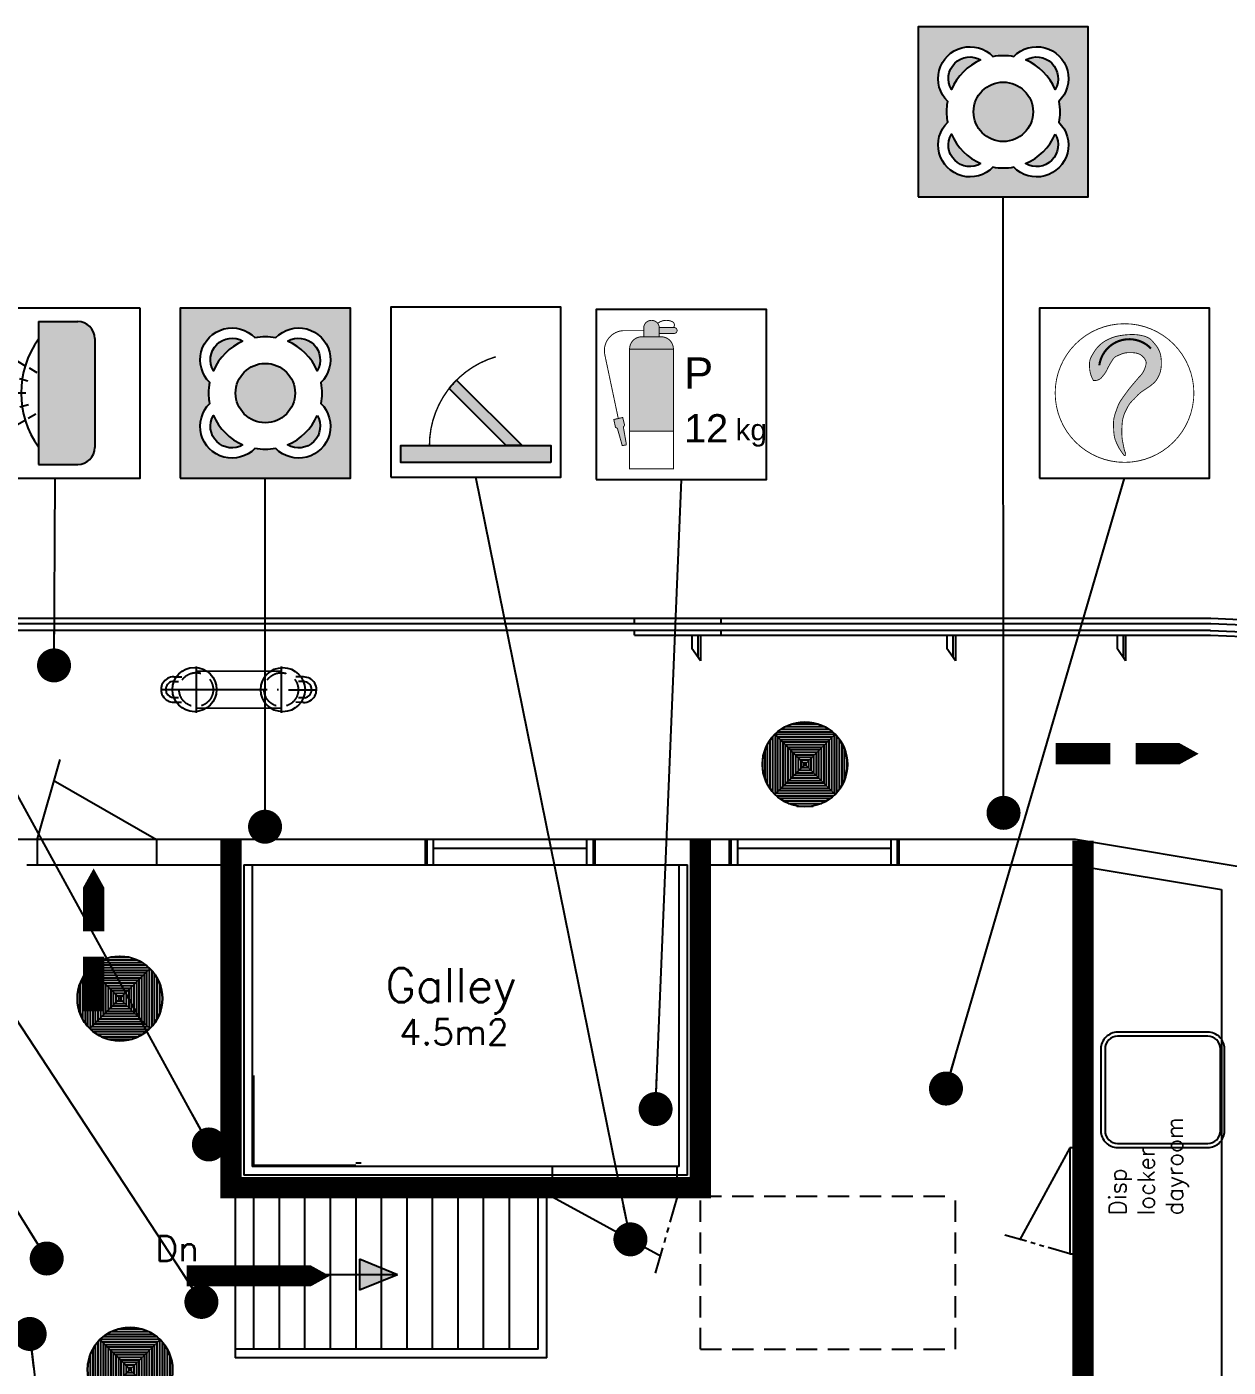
# Model space of a CAD drawing. Header units: millimetres. Extents: x 1084702 to 1166801, y 36632 to 124519.
# Drawn here: x 1111933 to 1118996, y 78951 to 86836 of the extents above; entities that cross this region are included whole.
import ezdxf
from ezdxf.enums import TextEntityAlignment as Align

# ---------------------------------------------------------------- set-up
doc = ezdxf.new("R2010")
doc.units = ezdxf.units.MM
doc.header["$LTSCALE"] = 250
for name, pattern in [('CENTER', [3, 2.5, -0.25, 0, -0.25]), ('DASHED', [0.75, 0.5, -0.25]), ('HIDDEN', [0.375, 0.25, -0.125]), ('PHANTOM2', [1.25, 0.625, -0.125, 0.125, -0.125, 0.125, -0.125])]:
    doc.linetypes.add(name, pattern=pattern)
doc.layers.get('0').update_dxf_attribs({"color": 255})
for name, color, linetype in [('%posline', 240, 'Continuous'), ('%symbol', 1, 'Continuous'), ('SAFECO1', 10, 'Continuous'), ('SAFECO2', 50, 'Continuous'), ('SAFECO3', 80, 'Continuous'), ('SAFECO4', 130, 'Continuous'), ('SAFECO7', 255, 'Continuous'), ('SAFETX1', 1, 'Continuous')]:
    doc.layers.add(name, color=color, linetype=linetype)
doc.styles.add('18', font='romans', dxfattribs={"height": 180})
doc.styles.add('ROMANS', font='ROMANS.shx', dxfattribs={"height": 100})
doc.styles.add('SYMBOL TXT', font='arial.ttf')
doc.dimstyles.new('dott', dxfattribs={"dimscale": 100, "dimtxt": 150, "dimasz": 0.01, "dimexe": 0.5, "dimexo": 1, "dimgap": 1, "dimtad": 1, "dimdsep": 46, "dimtxsty": 'ROMANS', "dimcen": 1.5, "dimclrd": 1, "dimclre": 1, "dimclrt": 2, "dimazin": 2, "dimtfac": 1, "dimtmove": 2, "dimatfit": 3, "dimldrblk": 'DOT', "dimfxl": 1, "dimtvp": 100, "dimtolj": 1, "dimarcsym": 0})
pattern_1 = [(90, (-22923.392, -82019.804), (-18.095804, 1e-15), [])]

# ---------------------------------------------------------------- blocks, each defined once
blk = doc.blocks.new('A.3.2_SYMB')
at = {"layer": 'SAFECO3'}
blk.add_lwpolyline([(0, 0, 0, 360, 0), (-324, 0, 150, 150, 0), (-444, 0, 150, 150, 0)], format="xyseb", dxfattribs=at)
at = {"layer": 'SAFECO3', "const_width": 150}
blk.add_lwpolyline([(-624, 0), (-1008, 0)], dxfattribs=at)
blk = doc.blocks.new('A.2.28P_SYMB')
at = {"layer": 'SAFECO1'}
h = blk.add_hatch(color=256, dxfattribs=at)
h.dxf.hatch_style = 1
h.paths.add_polyline_path([(-137, 1007.8), (-284.2, 1007.8, 0.403094), (-365.1, 920), (-56.1, 920, 0.403094)])
h.paths.add_polyline_path([(-56.1, 920), (-365.1, 920), (-365.1, 341.8), (-56.1, 341.8)])
at = {"layer": 'SAFECO7'}
h = blk.add_hatch(color=256, dxfattribs=at)
h.dxf.hatch_style = 1
h.paths.add_polyline_path([(-50.9, 1073.2), (-155.8, 1073.2, -0.018519), (-155.6, 1069.1), (-155.6, 1031.7), (-50.9, 1031.7, 1)])
h.paths.add_polyline_path([(-155.6, 1069.1, 1), (-265.6, 1069.1), (-265.6, 1007.8), (-155.6, 1007.8)])
h.paths.add_polyline_path([(-400.3, 383.8), (-409.1, 370.7), (-387.2, 245), (-417, 239.8), (-451.2, 361.1), (-464.8, 369.2), (-476.5, 424.2), (-444.9, 430.9), (-413.6, 438.5)])
at = {"layer": 'SAFECO7', "lineweight": -3}
blk.add_lwpolyline([(-600, 0), (600, 0), (600, 1200), (-600, 1200)], close=True, dxfattribs=at)
at = {"layer": 'SAFECO7', "const_width": 6.68}
for points in [[(-444.9, 430.9), (-540, 881.4, -0.452225), (-413.3, 1051.1), (-265.6, 1051.1)], [(-155.6, 1007.8), (-155.6, 1069.1, 1), (-265.6, 1069.1), (-265.6, 1007.8)], [(-167.3, 1103.1), (-157.9, 1109, -0.258087), (-63.6, 1114.4, -0.513256), (-56.3, 1073.2)], [(-155.8, 1073.2), (-50.9, 1073.2, -1), (-50.9, 1031.7), (-155.6, 1031.7)]]:
    blk.add_lwpolyline(points, format="xyb", dxfattribs=at)
blk.add_lwpolyline([(-137, 1007.8), (-284.2, 1007.8, 0.403094), (-365.1, 920), (-56.1, 920, 0.403094)], format="xyb", close=True, dxfattribs=at)
blk.add_lwpolyline([(-56.1, 75.9), (-365.1, 75.9), (-365.1, 920), (-56.1, 920)], close=True, dxfattribs=at)
for points in [[(-387.5, 246.5), (-409.1, 370.7), (-400.3, 383.8), (-413.6, 438.5), (-444.9, 430.9), (-476.5, 424.2), (-464.8, 369.2), (-451.2, 361.1), (-417, 239.8), (-387.2, 245)], [(-56.1, 341.8), (-365.1, 341.8)]]:
    blk.add_lwpolyline(points, dxfattribs=at)
at = {"layer": 'SAFECO7', "style": 'SYMBOL TXT'}
for s, height, p in [('P', 220, (19.6, 576.3)), ('kg', 150, (382.3, 231.8))]:
    blk.add_text(s, height=height, dxfattribs=at).set_placement(p, align=Align.BOTTOM_LEFT)
blk.add_attdef('CAP.', text='', height=200, dxfattribs=at).set_placement((19.6, 201.8), align=Align.BOTTOM_LEFT)
blk = doc.blocks.new('A.4.6_SYMB')
at = {"layer": 'SAFECO3'}
h = blk.add_hatch(color=256, dxfattribs=at)
h.dxf.hatch_style = 1
h.paths.add_polyline_path([(600, 1200), (-600, 1200), (-600, 0), (600, 0)])
h.paths.add_polyline_path([(-73.6, 991.6, -0.093105), (73.6, 991.6, -1.013303), (391.6, 673.6, -0.049429), (398.4, 595.3, -0.043476), (391.6, 526.4, -1.013303), (73.6, 208.4, -0.093105), (-73.6, 208.4, -1.013303), (-391.6, 526.4, -0.067888), (-397, 634, -0.025058), (-391.6, 673.6, -1.013303)], flags=16)
h.paths.add_polyline_path([(-157.5, 966, 0.191799), (-366, 757.5, -0.77347)], flags=0)
h.paths.add_polyline_path([(209.7, 600, -1), (-209.7, 600, -1)], flags=0)
h.paths.add_polyline_path([(157.5, 966, -0.77347), (366, 757.5, 0.191799)], flags=0)
h.paths.add_polyline_path([(-366, 442.5, 0.191799), (-157.5, 234, -0.77347)], flags=0)
h.paths.add_polyline_path([(366, 442.5, -0.77347), (157.5, 234, 0.191799)], flags=0)
h.paths.add_polyline_path([(-157.5, 966, 0.77347), (-366, 757.5, -0.191799)], flags=0)
h.paths.add_polyline_path([(-209.7, 600, 1), (209.7, 600, 1)], flags=0)
h.paths.add_polyline_path([(157.5, 966, -0.191799), (366, 757.5, 0.77347)], flags=0)
h = blk.add_hatch(color=256, dxfattribs=at)
h.dxf.hatch_style = 1
h.paths.add_polyline_path([(-366, 757.5, -0.191799), (-157.5, 966, 0.77347)])
h.paths.add_polyline_path([(157.5, 966, -0.191799), (366, 757.5, 0.77347)])
h.paths.add_polyline_path([(366, 442.5, -0.191799), (157.5, 234, 0.77347)])
h.paths.add_polyline_path([(-157.5, 234, -0.191799), (-366, 442.5, 0.77347)])
h.paths.add_polyline_path([(-209.7, 600, 1), (209.7, 600, 1)])
for points in [[(-157.5, 966, 0.191799), (-366, 757.5, -0.77347)], [(157.5, 966, -0.77347), (366, 757.5, 0.191799)], [(-157.5, 234, -0.77347), (-366, 442.5, 0.191799)], [(366, 442.5, -0.77347), (157.5, 234, 0.191799)]]:
    blk.add_lwpolyline(points, format="xyb", close=True, dxfattribs=at)
blk.add_circle((0, 600), 209.7, dxfattribs=at)
at = {"layer": 'SAFECO7', "lineweight": -3}
blk.add_lwpolyline([(-600, 0), (600, 0), (600, 1200), (-600, 1200)], close=True, dxfattribs=at)
at = {"layer": 'SAFECO7'}
blk.add_lwpolyline([(-397, 634, -0.025058), (-391.6, 673.6, -1.013303), (-73.6, 991.6, -0.093105), (73.6, 991.6, -1.013303), (391.6, 673.6, -0.049429), (398.4, 595.3, -0.043476), (391.6, 526.4, -1.013303), (73.6, 208.4, -0.093105), (-73.6, 208.4, -1.013303), (-391.6, 526.4, -0.067888)], format="xyb", close=True, dxfattribs=at)
blk = doc.blocks.new('S.4.21_SYMB')
at = {"layer": 'SAFECO4'}
h = blk.add_hatch(color=256, dxfattribs=at)
edge = h.paths.add_edge_path()
edge.add_arc((-45402.8, -68811.4), 120, 0, 90)
edge.add_line((-45402.8, -68691.4), (-45679.3, -68691.4))
edge.add_line((-45679.3, -68691.4), (-45679.3, -69699.4))
edge.add_line((-45679.3, -69699.4), (-45402.8, -69699.4))
edge.add_arc((-45402.8, -69579.4), 120, 270, 360)
edge.add_line((-45282.8, -69579.4), (-45282.8, -68811.4))
for p, q in [((-45679.3, -68691.4), (-45679.3, -69699.4)), ((-45679.3, -68691.4), (-45402.8, -68691.4)), ((-45282.8, -68811.4), (-45282.8, -69579.4)), ((-45679.3, -69699.4), (-45402.8, -69699.4))]:
    blk.add_line(p, q, dxfattribs=at)
for centre, start, end in [((-45402.8, -68811.4), 0, 90), ((-45402.8, -69579.4), 270, 0)]:
    blk.add_arc(centre, 120, start, end, dxfattribs=at)
at = {"layer": 'SAFECO7', "linetype": 'HIDDEN'}
for p, q in [((-45688.8, -69051.8), (-45946.4, -68903.1)), ((-45753.7, -69111.2), (-46021.1, -69039.5)), ((-45769, -69195.4), (-46055.5, -69195.4)), ((-45750, -69278.4), (-46011.5, -69348.5)), ((-45698, -69344.3), (-45922.7, -69474))]:
    blk.add_line(p, q, dxfattribs=at)
at = {"layer": 'SAFECO7'}
blk.add_lwpolyline([(-44962.2, -68595.4), (-46162.2, -68595.4), (-46162.2, -69795.4), (-44962.2, -69795.4)], close=True, dxfattribs=at)
blk.add_arc((-45153.2, -69195.2), 649.2, 144.12509, 215.87491, dxfattribs=at)
blk = doc.blocks.new('A.2.41_SYMB')
at = {"layer": 'SAFECO1'}
h = blk.add_hatch(color=256, dxfattribs=at)
h.dxf.hatch_style = 1
h.paths.add_polyline_path([(-219.6, 688.8), (-226.5, 701.1), (-232, 712.9), (-236.4, 724.4), (-239.8, 735.5), (-242.4, 746.1), (-244.2, 756.3), (-245.5, 766), (-246.4, 775.2), (-247, 783.9), (-247.4, 792.1), (-247.5, 799.9), (-247.3, 807.2), (-246.9, 814.1), (-246.2, 820.7), (-245.1, 826.9), (-243.8, 832.8), (-242.1, 838.4), (-240.2, 843.8), (-238, 848.9), (-235.7, 853.9), (-233.1, 858.8), (-230.4, 863.6), (-227.6, 868.4), (-224.8, 873.2), (-221.9, 878.1), (-219, 883), (-216, 887.9), (-212.9, 892.8), (-209.7, 897.7), (-206.4, 902.6), (-202.9, 907.4), (-199.3, 912.1), (-195.6, 916.8), (-191.7, 921.4), (-187.7, 925.8), (-183.6, 930.1), (-179.4, 934.3), (-175.2, 938.3), (-171, 942.2), (-166.9, 945.8), (-162.7, 949.3), (-158.7, 952.6), (-154.6, 955.7), (-150.4, 958.7), (-146.2, 961.6), (-141.9, 964.4), (-137.5, 967.1), (-132.8, 969.7), (-128, 972.4), (-123.1, 974.9), (-118, 977.5), (-112.8, 980), (-107.5, 982.4), (-102.2, 984.7), (-97, 986.9), (-91.8, 989), (-86.6, 991), (-81.5, 992.9), (-76.3, 994.8), (-71.1, 996.5), (-65.6, 998.1), (-60, 999.6), (-54, 1001.1), (-47.6, 1002.5), (-40.9, 1003.9), (-33.8, 1005.1), (-26.3, 1006.4), (-18.7, 1007.5), (-10.9, 1008.5), (-3, 1009.5), (4.9, 1010.3), (12.8, 1011.1), (20.5, 1011.7), (28.2, 1012.2), (35.7, 1012.6), (43.1, 1012.9), (50.5, 1013), (57.7, 1013), (64.9, 1012.9), (71.9, 1012.6), (78.9, 1012.2), (85.8, 1011.6), (92.6, 1010.9), (99.4, 1010.1), (106.1, 1009), (112.8, 1007.8), (119.5, 1006.5), (126.2, 1005), (132.8, 1003.3), (139.4, 1001.4), (146, 999.3), (152.3, 997), (158.5, 994.5), (164.5, 991.7), (170.2, 988.7), (175.5, 985.4), (180.5, 981.8), (185.1, 978), (189.4, 974), (193.4, 970), (197.2, 966), (200.6, 962.1), (203.8, 958.3), (206.8, 954.7), (209.6, 951.4), (212.2, 948.3), (214.7, 945.3), (217.1, 942.4), (219.5, 939.5), (221.8, 936.5), (224.2, 933.3), (226.7, 929.9), (229.3, 926.2), (231.9, 922.2), (234.6, 917.9), (237.3, 913.3), (240, 908.5), (242.5, 903.4), (245, 898.1), (247.2, 892.5), (249.3, 886.8), (251.2, 880.9), (252.9, 874.7), (254.4, 868.4), (255.7, 861.9), (256.8, 855.1), (257.8, 848.2), (258.6, 841.1), (259.2, 833.7), (259.6, 826.3), (259.9, 818.7), (260, 811.2), (259.9, 803.7), (259.6, 796.4), (259.2, 789.2), (258.6, 782.3), (257.8, 775.6), (256.8, 769.3), (255.7, 763.2), (254.4, 757.2), (252.9, 751.4), (251.2, 745.7), (249.3, 740.1), (247.2, 734.5), (245, 728.8), (242.5, 723.2), (239.9, 717.6), (237.1, 712.2), (234.2, 706.9), (231.3, 701.7), (228.3, 696.8), (225.2, 692.2), (222, 687.9), (218.9, 683.8), (215.6, 679.9), (212.1, 676.2), (208.5, 672.6), (204.7, 669.1), (200.7, 665.5), (196.4, 661.9), (191.7, 658.1), (186.8, 654.3), (181.7, 650.4), (176.3, 646.5), (170.8, 642.6), (165.2, 638.6), (159.5, 634.8), (153.7, 630.9), (148, 627.2), (142.3, 623.5), (136.6, 619.8), (131, 616), (125.4, 612.2), (119.9, 608.3), (114.5, 604.2), (109.3, 600), (104.2, 595.5), (99.2, 590.9), (94.4, 586.1), (89.7, 581.3), (85, 576.4), (80.5, 571.6), (76, 566.9), (71.6, 562.3), (67.3, 557.9), (63, 553.7), (58.8, 549.6), (54.7, 545.5), (50.8, 541.4), (47, 537.4), (43.3, 533.2), (39.7, 528.9), (36.4, 524.5), (33.2, 519.9), (30.1, 515.2), (27.2, 510.3), (24.3, 505.5), (21.6, 500.5), (19, 495.6), (16.4, 490.6), (13.9, 485.7), (11.5, 480.8), (9.1, 475.9), (6.8, 471), (4.6, 466.1), (2.4, 461.1), (0.3, 456.1), (-1.6, 451.1), (-3.6, 446), (-5.4, 440.9), (-7.1, 435.6), (-8.7, 430.2), (-10.2, 424.6), (-11.6, 418.8), (-12.8, 412.9), (-13.9, 406.7), (-14.9, 400.2), (-15.7, 393.6), (-16.4, 386.6), (-17, 379.5), (-17.5, 372.1), (-17.9, 364.5), (-18.2, 356.7), (-18.5, 348.8), (-18.7, 340.7), (-18.8, 332.5), (-18.9, 324.2), (-18.8, 316), (-18.6, 307.9), (-18.3, 299.9), (-17.9, 292.2), (-17.3, 284.8), (-16.5, 277.7), (-15.6, 271), (-14.6, 264.5), (-13.5, 258.3), (-12.3, 252.3), (-11.1, 246.4), (-9.9, 240.6), (-8.7, 234.8), (-7.6, 229.1), (-6.5, 223.4), (-5.4, 217.8), (-4.4, 212.4), (-3.3, 207.2), (-2.2, 202.2), (-1, 197.5), (0.2, 193.2), (1.5, 189.2), (2.8, 185.7), (4.1, 182.4), (5.4, 179.4), (6.5, 176.7), (7.4, 174.2), (8.1, 171.8), (8.5, 169.6), (8.5, 167.5), (8.3, 165.4), (7.8, 163.6), (7, 162), (6.1, 160.6), (5.1, 159.5), (3.9, 158.7), (2.6, 158.3), (1.4, 158.2), (0.1, 158.6), (-1.3, 159.2), (-2.6, 160.2), (-4, 161.5), (-5.5, 162.9), (-6.9, 164.6), (-8.4, 166.5), (-9.9, 168.5), (-11.4, 170.7), (-13, 173), (-14.7, 175.4), (-16.4, 177.9), (-18.1, 180.6), (-20, 183.3), (-21.9, 186.1), (-23.9, 189), (-25.9, 192), (-28, 195.1), (-30.2, 198.3), (-32.4, 201.6), (-34.5, 204.9), (-36.6, 208.3), (-38.7, 211.9), (-40.8, 215.5), (-42.8, 219.1), (-44.7, 222.9), (-46.6, 226.7), (-48.5, 230.6), (-50.4, 234.5), (-52.2, 238.5), (-54.1, 242.5), (-55.9, 246.5), (-57.7, 250.6), (-59.5, 254.7), (-61.3, 258.9), (-63, 263.2), (-64.6, 267.5), (-66.1, 272), (-67.5, 276.5), (-68.9, 281.2), (-70.1, 285.9), (-71.2, 290.9), (-72.2, 296), (-73.1, 301.4), (-73.9, 306.9), (-74.6, 312.7), (-75.2, 318.8), (-75.7, 325.1), (-76.2, 331.6), (-76.6, 338.3), (-76.9, 345), (-77.2, 351.7), (-77.4, 358.2), (-77.5, 364.5), (-77.7, 370.5), (-77.8, 376.2), (-77.8, 381.6), (-77.8, 386.7), (-77.7, 391.6), (-77.6, 396.3), (-77.3, 400.9), (-76.9, 405.5), (-76.4, 410.1), (-75.8, 414.7), (-75, 419.4), (-74.1, 424.1), (-73.1, 428.8), (-71.9, 433.6), (-70.7, 438.4), (-69.3, 443.2), (-67.9, 448), (-66.3, 452.9), (-64.7, 457.7), (-63, 462.6), (-61.3, 467.5), (-59.5, 472.4), (-57.7, 477.4), (-55.9, 482.4), (-54.1, 487.6), (-52.2, 492.8), (-50.3, 498.1), (-48.4, 503.4), (-46.3, 508.9), (-44, 514.4), (-41.6, 520), (-38.9, 525.7), (-36, 531.4), (-32.7, 537.1), (-29.2, 542.9), (-25.5, 548.7), (-21.7, 554.4), (-17.9, 560), (-14, 565.4), (-10.2, 570.7), (-6.6, 575.8), (-3.1, 580.6), (0.2, 585.2), (3.4, 589.7), (6.5, 594), (9.6, 598.2), (12.6, 602.5), (15.7, 606.7), (18.9, 611), (22.2, 615.4), (25.5, 619.9), (29, 624.5), (32.6, 629.2), (36.2, 633.8), (39.9, 638.5), (43.6, 643.2), (47.4, 647.8), (51.2, 652.3), (55, 656.8), (58.8, 661.3), (62.5, 665.6), (66.2, 669.8), (69.8, 673.9), (73.2, 677.9), (76.5, 681.8), (79.6, 685.5), (82.7, 689.1), (85.6, 692.6), (88.4, 696.1), (91.3, 699.5), (94.1, 702.8), (97.1, 706.2), (100.1, 709.7), (103.3, 713.1), (106.5, 716.7), (109.9, 720.3), (113.2, 723.9), (116.5, 727.6), (119.6, 731.4), (122.7, 735.2), (125.6, 739.1), (128.2, 743), (130.6, 747), (132.9, 751), (134.9, 755), (136.8, 759), (138.6, 763), (140.3, 767), (141.8, 770.9), (143.2, 774.8), (144.6, 778.6), (145.9, 782.3), (147, 786), (148.1, 789.5), (149.1, 792.9), (149.9, 796.2), (150.7, 799.4), (151.3, 802.4), (151.8, 805.4), (152.2, 808.2), (152.4, 810.9), (152.5, 813.6), (152.4, 816.2), (152.1, 818.8), (151.6, 821.5), (150.9, 824.1), (150.1, 826.8), (149, 829.5), (147.8, 832.2), (146.4, 834.9), (144.9, 837.6), (143.3, 840.3), (141.5, 842.9), (139.6, 845.5), (137.6, 848.1), (135.5, 850.7), (133.2, 853.2), (130.9, 855.7), (128.4, 858.1), (125.8, 860.5), (123.1, 862.8), (120.3, 865.1), (117.3, 867.3), (114.3, 869.4), (111.1, 871.4), (107.7, 873.3), (104.2, 875.1), (100.6, 876.7), (96.7, 878.1), (92.7, 879.4), (88.6, 880.6), (84.2, 881.5), (79.7, 882.4), (75, 883.1), (70.2, 883.7), (65.2, 884.2), (60, 884.6), (54.6, 884.9), (49.1, 885.1), (43.6, 885.2), (38.1, 885.3), (32.7, 885.2), (27.5, 885.1), (22.4, 884.9), (17.7, 884.6), (13.2, 884.2), (9.1, 883.7), (5.2, 883.1), (1.4, 882.4), (-2.2, 881.6), (-5.8, 880.7), (-9.4, 879.6), (-13, 878.4), (-16.7, 877.1), (-20.5, 875.7), (-24.4, 874.1), (-28.4, 872.5), (-32.3, 870.9), (-36.2, 869.2), (-40.1, 867.5), (-43.9, 865.9), (-47.7, 864.3), (-51.4, 862.7), (-54.9, 861.1), (-58.4, 859.4), (-61.8, 857.5), (-65, 855.5), (-68.2, 853.2), (-71.2, 850.6), (-74.2, 847.6), (-77, 844.4), (-79.8, 840.9), (-82.5, 837.2), (-85.1, 833.2), (-87.7, 829.1), (-90.4, 824.9), (-93, 820.5), (-95.6, 816.2), (-98.3, 811.7), (-101, 807.2), (-103.6, 802.7), (-106.3, 798.1), (-108.9, 793.5), (-111.4, 788.8), (-113.8, 784.1), (-116.2, 779.4), (-118.5, 774.7), (-120.8, 770), (-123, 765.3), (-125.3, 760.8), (-127.5, 756.4), (-129.8, 752.1), (-132.2, 747.9), (-134.7, 744), (-137.2, 740.3), (-139.8, 736.7), (-142.5, 733.2), (-145.1, 729.8), (-147.9, 726.4), (-150.6, 723.1), (-153.4, 719.8), (-156.1, 716.4), (-159, 713.1), (-161.9, 709.8), (-164.9, 706.6), (-168.2, 703.6), (-171.7, 700.7), (-175.5, 698.1), (-179.6, 695.7), (-184.1, 693.6), (-188.9, 691.9), (-193.9, 690.4), (-199.1, 689.3), (-204.3, 688.6), (-209.5, 688.3), (-214.6, 688.3)])
at = {"layer": 'SAFECO7', "lineweight": -3}
blk.add_lwpolyline([(-600, 0), (600, 0), (600, 1200), (-600, 1200)], close=True, dxfattribs=at)
at = {"layer": 'SAFECO7'}
for points, const_width in [([(0, 1089.3, 1), (0, 110.7, 1), (0, 1089.3, 1)], 6), ([(-177.8, 795.9, -0.606738), (-177.8, 795.9, -0.629433), (187.2, 913.9, -0.299862)], 15)]:
    blk.add_lwpolyline(points, format="xyb", dxfattribs=dict(at, const_width=const_width))
at = {"layer": 'SAFECO7', "const_width": 6}
blk.add_lwpolyline([(-219.6, 688.8), (-226.5, 701.1), (-232, 712.9), (-236.4, 724.4), (-239.8, 735.5), (-242.4, 746.1), (-244.2, 756.3), (-245.5, 766), (-246.4, 775.2), (-247, 783.9), (-247.4, 792.1), (-247.5, 799.9), (-247.3, 807.2), (-246.9, 814.1), (-246.2, 820.7), (-245.1, 826.9), (-243.8, 832.8), (-242.1, 838.4), (-240.2, 843.8), (-238, 848.9), (-235.7, 853.9), (-233.1, 858.8), (-230.4, 863.6), (-227.6, 868.4), (-224.8, 873.2), (-221.9, 878.1), (-219, 883), (-216, 887.9), (-212.9, 892.8), (-209.7, 897.7), (-206.4, 902.6), (-202.9, 907.4), (-199.3, 912.1), (-195.6, 916.8), (-191.7, 921.4), (-187.7, 925.8), (-183.6, 930.1), (-179.4, 934.3), (-175.2, 938.3), (-171, 942.2), (-166.9, 945.8), (-162.7, 949.3), (-158.7, 952.6), (-154.6, 955.7), (-150.4, 958.7), (-146.2, 961.6), (-141.9, 964.4), (-137.5, 967.1), (-132.8, 969.7), (-128, 972.4), (-123.1, 974.9), (-118, 977.5), (-112.8, 980), (-107.5, 982.4), (-102.2, 984.7), (-97, 986.9), (-91.8, 989), (-86.6, 991), (-81.5, 992.9), (-76.3, 994.8), (-71.1, 996.5), (-65.6, 998.1), (-60, 999.6), (-54, 1001.1), (-47.6, 1002.5), (-40.9, 1003.9), (-33.8, 1005.1), (-26.3, 1006.4), (-18.7, 1007.5), (-10.9, 1008.5), (-3, 1009.5), (4.9, 1010.3), (12.8, 1011.1), (20.5, 1011.7), (28.2, 1012.2), (35.7, 1012.6), (43.1, 1012.9), (50.5, 1013), (57.7, 1013), (64.9, 1012.9), (71.9, 1012.6), (78.9, 1012.2), (85.8, 1011.6), (92.6, 1010.9), (99.4, 1010.1), (106.1, 1009), (112.8, 1007.8), (119.5, 1006.5), (126.2, 1005), (132.8, 1003.3), (139.4, 1001.4), (146, 999.3), (152.3, 997), (158.5, 994.5), (164.5, 991.7), (170.2, 988.7), (175.5, 985.4), (180.5, 981.8), (185.1, 978), (189.4, 974), (193.4, 970), (197.2, 966), (200.6, 962.1), (203.8, 958.3), (206.8, 954.7), (209.6, 951.4), (212.2, 948.3), (214.7, 945.3), (217.1, 942.4), (219.5, 939.5), (221.8, 936.5), (224.2, 933.3), (226.7, 929.9), (229.3, 926.2), (231.9, 922.2), (234.6, 917.9), (237.3, 913.3), (240, 908.5), (242.5, 903.4), (245, 898.1), (247.2, 892.5), (249.3, 886.8), (251.2, 880.9), (252.9, 874.7), (254.4, 868.4), (255.7, 861.9), (256.8, 855.1), (257.8, 848.2), (258.6, 841.1), (259.2, 833.7), (259.6, 826.3), (259.9, 818.7), (260, 811.2), (259.9, 803.7), (259.6, 796.4), (259.2, 789.2), (258.6, 782.3), (257.8, 775.6), (256.8, 769.3), (255.7, 763.2), (254.4, 757.2), (252.9, 751.4), (251.2, 745.7), (249.3, 740.1), (247.2, 734.5), (245, 728.8), (242.5, 723.2), (239.9, 717.6), (237.1, 712.2), (234.2, 706.9), (231.3, 701.7), (228.3, 696.8), (225.2, 692.2), (222, 687.9), (218.9, 683.8), (215.6, 679.9), (212.1, 676.2), (208.5, 672.6), (204.7, 669.1), (200.7, 665.5), (196.4, 661.9), (191.7, 658.1), (186.8, 654.3), (181.7, 650.4), (176.3, 646.5), (170.8, 642.6), (165.2, 638.6), (159.5, 634.8), (153.7, 630.9), (148, 627.2), (142.3, 623.5), (136.6, 619.8), (131, 616), (125.4, 612.2), (119.9, 608.3), (114.5, 604.2), (109.3, 600), (104.2, 595.5), (99.2, 590.9), (94.4, 586.1), (89.7, 581.3), (85, 576.4), (80.5, 571.6), (76, 566.9), (71.6, 562.3), (67.3, 557.9), (63, 553.7), (58.8, 549.6), (54.7, 545.5), (50.8, 541.4), (47, 537.4), (43.3, 533.2), (39.7, 528.9), (36.4, 524.5), (33.2, 519.9), (30.1, 515.2), (27.2, 510.3), (24.3, 505.5), (21.6, 500.5), (19, 495.6), (16.4, 490.6), (13.9, 485.7), (11.5, 480.8), (9.1, 475.9), (6.8, 471), (4.6, 466.1), (2.4, 461.1), (0.3, 456.1), (-1.6, 451.1), (-3.6, 446), (-5.4, 440.9), (-7.1, 435.6), (-8.7, 430.2), (-10.2, 424.6), (-11.6, 418.8), (-12.8, 412.9), (-13.9, 406.7), (-14.9, 400.2), (-15.7, 393.6), (-16.4, 386.6), (-17, 379.5), (-17.5, 372.1), (-17.9, 364.5), (-18.2, 356.7), (-18.5, 348.8), (-18.7, 340.7), (-18.8, 332.5), (-18.9, 324.2), (-18.8, 316), (-18.6, 307.9), (-18.3, 299.9), (-17.9, 292.2), (-17.3, 284.8), (-16.5, 277.7), (-15.6, 271), (-14.6, 264.5), (-13.5, 258.3), (-12.3, 252.3), (-11.1, 246.4), (-9.9, 240.6), (-8.7, 234.8), (-7.6, 229.1), (-6.5, 223.4), (-5.4, 217.8), (-4.4, 212.4), (-3.3, 207.2), (-2.2, 202.2), (-1, 197.5), (0.2, 193.2), (1.5, 189.2), (2.8, 185.7), (4.1, 182.4), (5.4, 179.4), (6.5, 176.7), (7.4, 174.2), (8.1, 171.8), (8.5, 169.6), (8.5, 167.5), (8.3, 165.4), (7.8, 163.6), (7, 162), (6.1, 160.6), (5.1, 159.5), (3.9, 158.7), (2.6, 158.3), (1.4, 158.2), (0.1, 158.6), (-1.3, 159.2), (-2.6, 160.2), (-4, 161.5), (-5.5, 162.9), (-6.9, 164.6), (-8.4, 166.5), (-9.9, 168.5), (-11.4, 170.7), (-13, 173), (-14.7, 175.4), (-16.4, 177.9), (-18.1, 180.6), (-20, 183.3), (-21.9, 186.1), (-23.9, 189), (-25.9, 192), (-28, 195.1), (-30.2, 198.3), (-32.4, 201.6), (-34.5, 204.9), (-36.6, 208.3), (-38.7, 211.9), (-40.8, 215.5), (-42.8, 219.1), (-44.7, 222.9), (-46.6, 226.7), (-48.5, 230.6), (-50.4, 234.5), (-52.2, 238.5), (-54.1, 242.5), (-55.9, 246.5), (-57.7, 250.6), (-59.5, 254.7), (-61.3, 258.9), (-63, 263.2), (-64.6, 267.5), (-66.1, 272), (-67.5, 276.5), (-68.9, 281.2), (-70.1, 285.9), (-71.2, 290.9), (-72.2, 296), (-73.1, 301.4), (-73.9, 306.9), (-74.6, 312.7), (-75.2, 318.8), (-75.7, 325.1), (-76.2, 331.6), (-76.6, 338.3), (-76.9, 345), (-77.2, 351.7), (-77.4, 358.2), (-77.5, 364.5), (-77.7, 370.5), (-77.8, 376.2), (-77.8, 381.6), (-77.8, 386.7), (-77.7, 391.6), (-77.6, 396.3), (-77.3, 400.9), (-76.9, 405.5), (-76.4, 410.1), (-75.8, 414.7), (-75, 419.4), (-74.1, 424.1), (-73.1, 428.8), (-71.9, 433.6), (-70.7, 438.4), (-69.3, 443.2), (-67.9, 448), (-66.3, 452.9), (-64.7, 457.7), (-63, 462.6), (-61.3, 467.5), (-59.5, 472.4), (-57.7, 477.4), (-55.9, 482.4), (-54.1, 487.6), (-52.2, 492.8), (-50.3, 498.1), (-48.4, 503.4), (-46.3, 508.9), (-44, 514.4), (-41.6, 520), (-38.9, 525.7), (-36, 531.4), (-32.7, 537.1), (-29.2, 542.9), (-25.5, 548.7), (-21.7, 554.4), (-17.9, 560), (-14, 565.4), (-10.2, 570.7), (-6.6, 575.8), (-3.1, 580.6), (0.2, 585.2), (3.4, 589.7), (6.5, 594), (9.6, 598.2), (12.6, 602.5), (15.7, 606.7), (18.9, 611), (22.2, 615.4), (25.5, 619.9), (29, 624.5), (32.6, 629.2), (36.2, 633.8), (39.9, 638.5), (43.6, 643.2), (47.4, 647.8), (51.2, 652.3), (55, 656.8), (58.8, 661.3), (62.5, 665.6), (66.2, 669.8), (69.8, 673.9), (73.2, 677.9), (76.5, 681.8), (79.6, 685.5), (82.7, 689.1), (85.6, 692.6), (88.4, 696.1), (91.3, 699.5), (94.1, 702.8), (97.1, 706.2), (100.1, 709.7), (103.3, 713.1), (106.5, 716.7), (109.9, 720.3), (113.2, 723.9), (116.5, 727.6), (119.6, 731.4), (122.7, 735.2), (125.6, 739.1), (128.2, 743), (130.6, 747), (132.9, 751), (134.9, 755), (136.8, 759), (138.6, 763), (140.3, 767), (141.8, 770.9), (143.2, 774.8), (144.6, 778.6), (145.9, 782.3), (147, 786), (148.1, 789.5), (149.1, 792.9), (149.9, 796.2), (150.7, 799.4), (151.3, 802.4), (151.8, 805.4), (152.2, 808.2), (152.4, 810.9), (152.5, 813.6), (152.4, 816.2), (152.1, 818.8), (151.6, 821.5), (150.9, 824.1), (150.1, 826.8), (149, 829.5), (147.8, 832.2), (146.4, 834.9), (144.9, 837.6), (143.3, 840.3), (141.5, 842.9), (139.6, 845.5), (137.6, 848.1), (135.5, 850.7), (133.2, 853.2), (130.9, 855.7), (128.4, 858.1), (125.8, 860.5), (123.1, 862.8), (120.3, 865.1), (117.3, 867.3), (114.3, 869.4), (111.1, 871.4), (107.7, 873.3), (104.2, 875.1), (100.6, 876.7), (96.7, 878.1), (92.7, 879.4), (88.6, 880.6), (84.2, 881.5), (79.7, 882.4), (75, 883.1), (70.2, 883.7), (65.2, 884.2), (60, 884.6), (54.6, 884.9), (49.1, 885.1), (43.6, 885.2), (38.1, 885.3), (32.7, 885.2), (27.5, 885.1), (22.4, 884.9), (17.7, 884.6), (13.2, 884.2), (9.1, 883.7), (5.2, 883.1), (1.4, 882.4), (-2.2, 881.6), (-5.8, 880.7), (-9.4, 879.6), (-13, 878.4), (-16.7, 877.1), (-20.5, 875.7), (-24.4, 874.1), (-28.4, 872.5), (-32.3, 870.9), (-36.2, 869.2), (-40.1, 867.5), (-43.9, 865.9), (-47.7, 864.3), (-51.4, 862.7), (-54.9, 861.1), (-58.4, 859.4), (-61.8, 857.5), (-65, 855.5), (-68.2, 853.2), (-71.2, 850.6), (-74.2, 847.6), (-77, 844.4), (-79.8, 840.9), (-82.5, 837.2), (-85.1, 833.2), (-87.7, 829.1), (-90.4, 824.9), (-93, 820.5), (-95.6, 816.2), (-98.3, 811.7), (-101, 807.2), (-103.6, 802.7), (-106.3, 798.1), (-108.9, 793.5), (-111.4, 788.8), (-113.8, 784.1), (-116.2, 779.4), (-118.5, 774.7), (-120.8, 770), (-123, 765.3), (-125.3, 760.8), (-127.5, 756.4), (-129.8, 752.1), (-132.2, 747.9), (-134.7, 744), (-137.2, 740.3), (-139.8, 736.7), (-142.5, 733.2), (-145.1, 729.8), (-147.9, 726.4), (-150.6, 723.1), (-153.4, 719.8), (-156.1, 716.4), (-159, 713.1), (-161.9, 709.8), (-164.9, 706.6), (-168.2, 703.6), (-171.7, 700.7), (-175.5, 698.1), (-179.6, 695.7), (-184.1, 693.6), (-188.9, 691.9), (-193.9, 690.4), (-199.1, 689.3), (-204.3, 688.6), (-209.5, 688.3), (-214.6, 688.3), (-219.6, 688.8)], dxfattribs=at)
blk = doc.blocks.new('S.4.22B_SYMB')
at = {"layer": 'SAFECO2'}
h = blk.add_hatch(dxfattribs=at)
h.set_pattern_fill('_USER', color=256, scale=18.095804, style=0, pattern_type=0)
h.set_pattern_definition([(0, (-22923.392, -82019.804), (0, 18.095804), [])])
h.paths.add_polyline_path([(212, 212, 0.414214), (-212, 212), (0, 0)])
h.paths.add_polyline_path([(212, -212), (0, 0), (-212, -212, 0.414214)])
at = {"layer": 'SAFECO7'}
h = blk.add_hatch(dxfattribs=at)
h.set_pattern_fill('_USER', color=256, scale=18.095804, angle=90, style=0, pattern_type=0)
h.set_pattern_definition(pattern_1)
edge = h.paths.add_edge_path()
edge.add_line((0, 0), (-212, 212))
edge.add_arc((0, 0), 299.9, 135, 225)
edge.add_line((-212, -212), (0, 0))
h = blk.add_hatch(dxfattribs=at)
h.set_pattern_fill('_USER', color=256, scale=18.095804, angle=90, style=0, pattern_type=0)
h.set_pattern_definition(pattern_1)
edge = h.paths.add_edge_path()
edge.add_line((0, 0), (212, -212))
edge.add_arc((0, 0), 299.9, 315, 405)
edge.add_line((212, 212), (0, 0))
for p, q in [((0, 0), (-212, 212)), ((-299.9, 0), (-299.9, 0)), ((0, 0), (-212, -212))]:
    blk.add_line(p, q, dxfattribs=at)
at = {"layer": 'SAFECO7', "const_width": 9.05}
blk.add_lwpolyline([(-299.9, 0, 2.414243), (0, 299.9, 0.414213)], format="xyb", close=True, dxfattribs=at)
for points in [[(212, 212), (0, 0), (-212, -212)], [(212, -212), (0, 0), (-212, 212)]]:
    blk.add_lwpolyline(points, dxfattribs=at)
at = {"layer": 'SAFECO7'}
blk.add_circle((0, 0), 299.9, dxfattribs=at)
for start, end in [(135, 225), (315, 45)]:
    blk.add_arc((0, 0), 299.9, start, end, dxfattribs=at)
blk = doc.blocks.new('A.3.1_SYMB')
at = {"layer": 'SAFECO3'}
blk.add_lwpolyline([(0, 0, 0, 360, 0), (-324, 0, 150, 150, 0), (-1008, 0, 150, 150, 0)], format="xyseb", dxfattribs=at)
blk = doc.blocks.new('_Dot')
at = {"color": 0, "linetype": 'ByBlock', "lineweight": -2}
blk.add_line((-0.5, 0), (-1, 0), dxfattribs=at)
at = {"color": 0, "linetype": 'ByBlock', "const_width": 0.5}
blk.add_lwpolyline([(-0.25, 0, 1), (0.25, 0, 1)], format="xyb", close=True, dxfattribs=at)
blk = doc.blocks.new('Dør')
for p, q in [((160019.6, 148470.3), (159393.2, 148099.2)), ((160019.6, 148470.3), (159645.8, 147839.4)), ((160064.5, 148448), (159688.8, 147813.7)), ((160062.6, 148444.7), (160019.6, 148470.3)), ((159645.8, 147839.4), (159688.8, 147813.7))]:
    blk.add_line(p, q)
at = {"linetype": 'PHANTOM2'}
blk.add_line((159645.8, 147839.4), (159308.5, 148198.1), dxfattribs=at)
blk = doc.blocks.new('PULLER')
at = {"linetype": 'CENTER'}
for p, q in [((-231, -32), (513.2, 498.4)), ((265, 489.5), (423.5, 267.3)), ((-142, 199.2), (16.3, -22.9))]:
    blk.add_line(p, q, dxfattribs=at)
for p, q in [((400.7, 510.2), (370.6, 488.8)), ((424.1, 493.1), (399.7, 475.7)), ((408.1, 515.5), (402.6, 511.6)), ((-126.2, 177), (280.9, 467.3)), ((479.7, 416), (454.8, 398.3)), ((487, 387.6), (457.7, 367.6)), ((495.2, 393.3), (490.1, 389.7)), ((0, 0), (407.1, 290.3)), ((-207.1, 77.3), (-175.7, 99.7)), ((-213, 73), (-208.9, 76)), ((-197.1, 50.6), (-174.4, 66.8)), ((-142.3, -27), (-119.4, -10.7)), ((-125.9, -49.2), (-121.3, -45.8)), ((-119.1, -44.1), (-90.1, -22.6))]:
    blk.add_line(p, q)
for centre in [(352.6, 383.9), (-70.8, 82)]:
    blk.add_circle(centre, 130)
at = {"linetype": 'DASHED'}
for centre in [(344.5, 378.1), (-62.6, 87.8)]:
    blk.add_circle(centre, 100, dxfattribs=at)
for centre, radius, start, end in [((452.1, 454.7), 75.1, 305.05641, 125.9299), ((452.1, 454.7), 47.5, 118.01055, 126.18277), ((452.1, 454.7), 47.5, 314.01109, 115.79031), ((452.1, 454.7), 47.5, 303.04651, 311.8609), ((-169.9, 11.6), 75.1, 125.05641, 305.9299), ((-169.9, 11.6), 47.5, 135.80312, 297.04753), ((-169.9, 11.6), 47.5, 124.80354, 132.54278), ((-169.9, 11.6), 47.5, 299.11101, 307.9398)]:
    blk.add_arc(centre, radius, start, end)
blk = doc.blocks.new('Adeck_B4_1')
for p, q in [((86929.6, 43777.9), (101130.6, 43777.9)), ((97742.7, 43746.9), (97742.7, 43777.9)), ((98250.5, 43777.9), (98250.5, 43746.9)), ((98250.5, 43777.9), (98250.5, 43746.9)), ((98250.5, 43777.9), (98250.5, 43746.9)), ((89129.6, 43746.9), (95978.5, 43746.9)), ((95943.6, 43706.9), (89129.6, 43706.9)), ((89139.6, 43746.9), (95978.5, 43746.9)), ((95943.6, 43706.9), (89185.6, 43706.9)), ((95837.2, 43746.9), (101129.9, 43746.9)), ((101129, 43706.9), (95872, 43706.9)), ((97742.7, 43677.9), (97742.7, 43706.9)), ((98250.5, 43706.9), (98250.5, 43677.9)), ((98250.5, 43706.9), (98250.5, 43677.9)), ((98250.5, 43706.9), (98250.5, 43677.9)), ((97742.7, 43677.9), (101128.5, 43677.9)), ((98129.6, 43527.9), (98079.6, 43600)), ((99629.6, 43527.9), (99579.6, 43600)), ((100629.6, 43527.9), (100579.6, 43600)), ((94231.1, 42474.5), (94366.5, 42947.9)), ((94931.1, 42474.5), (94324.9, 42824.5)), ((91879.6, 42477.8), (100334.5, 42477.8)), ((94231.1, 42474.5), (94231.1, 42327.8)), ((94931.1, 42474.5), (94931.1, 42327.8)), ((95369.6, 42477.8), (95369.6, 40427.9)), ((96512.9, 42327.9), (96512.9, 42477.9)), ((96522.9, 42327.9), (96522.9, 42477.9)), ((96560.9, 42327.9), (96560.9, 42477.9)), ((96560.9, 42425.9), (97460.9, 42425.9)), ((97460.9, 42477.9), (97460.9, 42327.9)), ((97498.9, 42477.9), (97498.9, 42327.9)), ((97508.9, 42477.9), (97508.9, 42327.9)), ((98129.6, 40427.9), (98129.6, 42477.8)), ((98301, 42327.9), (98301, 42477.9)), ((98311, 42327.9), (98311, 42477.9)), ((98349, 42327.9), (98349, 42477.9)), ((98349, 42425.9), (99249, 42425.9)), ((99249, 42477.9), (99249, 42327.9)), ((99287, 42477.9), (99287, 42327.9)), ((99297, 42477.9), (99297, 42327.9)), ((100334.5, 42477.8), (101344.2, 42310.2)), ((100379.6, 42470.3), (100379.6, 35485.4)), ((94169.6, 42327.8), (95344.6, 42327.8)), ((95344.6, 42327.8), (95344.6, 40377.9)), ((95444.6, 42327.8), (95444.6, 40502.9)), ((95444.6, 42327.8), (98054.6, 42327.8)), ((95494.6, 42327.8), (95494.6, 40552.9)), ((98004.6, 40552.9), (98004.6, 42327.8)), ((98054.6, 40502.9), (98054.6, 42327.8)), ((98154.6, 40377.9), (98154.6, 42327.8)), ((98154.6, 42327.8), (100329.6, 42327.8)), ((100309.9, 42329.8), (101194.2, 42183.1)), ((100329.6, 42327.8), (100329.6, 35627.8)), ((101194.2, 42183.1), (101194.2, 38527.9)), ((95503.8, 40555.6), (95503.8, 41088.6)), ((98004.6, 40552.9), (95494.6, 40552.9)), ((95503.8, 40560.7), (96103.8, 40560.7)), ((96103.8, 40574.9), (96135.6, 40574.9)), ((97260.8, 40424.8), (97260.8, 40552.9)), ((97993.9, 40424.8), (97993.9, 40552.9)), ((98054.6, 40502.9), (95444.6, 40502.9)), ((98154.6, 40377.9), (95344.6, 40377.9)), ((98129.6, 40427.9), (95369.6, 40427.9)), ((95394.6, 40377.9), (95394.6, 39427.9)), ((95505.1, 39477.9), (95505.1, 40377.9)), ((95655.1, 39477.9), (95655.1, 40377.9)), ((95805.1, 39477.9), (95805.1, 40377.9)), ((95955.1, 39477.9), (95955.1, 40377.9)), ((96105.1, 39477.9), (96105.1, 40377.9)), ((96255.1, 39477.9), (96255.1, 40377.9)), ((96405.1, 39477.9), (96405.1, 40377.9)), ((96555.1, 39477.9), (96555.1, 40377.9)), ((96705.1, 39477.9), (96705.1, 40377.9)), ((96855.1, 39477.9), (96855.1, 40377.9)), ((97005.1, 40377.9), (97005.1, 39477.9)), ((97176.2, 39477.9), (97176.2, 40377.9)), ((97226.2, 39427.9), (97226.2, 40377.9)), ((96349.8, 39915.9), (96126, 40007)), ((96126, 40007), (96126, 39824.8)), ((96349.8, 39915.9), (95136.3, 39915.9)), ((96349.8, 39915.9), (96126, 39824.8)), ((97176.2, 39477.9), (95394.6, 39477.9)), ((97226.2, 39427.9), (95394.6, 39427.9))]:
    blk.add_line(p, q)
at = {"linetype": 'DASHED'}
for p, q in [((98129.6, 39477.9), (98129.6, 40377.9)), ((98129.6, 40377.9), (99629.6, 40377.9)), ((99629.6, 39477.9), (99629.6, 40377.9)), ((98129.6, 39477.9), (99629.6, 39477.9))]:
    blk.add_line(p, q, dxfattribs=at)
for points in [[(101130.6, 43777.9), (101516.6, 43761.8)], [(101127.6, 43706.9), (101512.9, 43690.9)], [(101129.3, 43746.9), (101515, 43730.9)], [(98079.6, 43677.9), (98079.6, 43600)], [(98129.6, 43677.9), (98129.6, 43527.9)], [(99579.6, 43677.9), (99579.6, 43600)], [(99629.6, 43677.9), (99629.6, 43527.9)], [(100579.6, 43677.9), (100579.6, 43600)], [(100629.6, 43677.9), (100629.6, 43527.9)], [(101126.4, 43677.9), (101511.4, 43661.9)]]:
    blk.add_lwpolyline(points)
for points in [[(98114.6, 43677.9), (98114.6, 43549.5)], [(99614.6, 43677.9), (99614.6, 43549.5)], [(100614.6, 43677.9), (100614.6, 43527.9)]]:
    blk.add_lwpolyline(points, dxfattribs=at)
for points in [[(100582.6, 40664.8), (101113, 40664.8, 0.414214), (101211, 40762.8), (101211, 41244.8, 0.414214), (101113, 41342.8), (100582.6, 41342.8, 0.414214), (100484.6, 41244.8), (100484.6, 40762.8, 0.414214)], [(100582.6, 40688.8), (101113, 40688.8, 0.414214), (101187, 40762.8), (101187, 41244.8, 0.414214), (101113, 41318.8), (100582.6, 41318.8, 0.414214), (100508.6, 41244.8), (100508.6, 40762.8, 0.414214)]]:
    blk.add_lwpolyline(points, format="xyb", close=True)
blk.add_solid([(96126, 40007), (96349.8, 39915.9), (96126, 39824.8)])
for name, p, rotation in [('PULLER', (95165.1, 43250.5, 0), 324.4615850254813), ('Dør', (306577.6, -21561.9), 120.6606265995744)]:
    blk.add_blockref(name, p, dxfattribs=dict(rotation=rotation))
at = {"xscale": 0.8500000000048576, "yscale": 0.8500000000048576, "zscale": 0.8500000000048576, "rotation": 30.66062660028726}
blk.add_blockref('Dør', (47656.1, -137257), dxfattribs=at)
at = {"style": '18'}
for s, height, p in [('Galley', 200, (96277.2, 41519.2)), ('4.5m2', 150, (96359.7, 41269)), ('Dn', 150, (94923.5, 39995.3))]:
    blk.add_text(s, height=height, dxfattribs=at).set_placement(p)
at = {"insert": (100533.2, 40264.6), "char_height": 100, "width": 2108.66, "attachment_point": 1, "rotation": 90, "style": '18'}
blk.add_mtext('Disp\\Plocker\\Pdayroom', dxfattribs=at)
blk = doc.blocks.new('A.1.4_SYMB')
at = {"layer": 'SAFECO1'}
h = blk.add_hatch(color=256, dxfattribs=at)
h.dxf.hatch_style = 1
h.paths.add_polyline_path([(-187.9, 624.8, -0.030387), (-135.3, 684.2), (326.5, 222.4), (214.6, 222.4)])
h.paths.add_polyline_path([(528.8, 103.6), (-528.8, 103.6), (-528.8, 222.4), (528.8, 222.4)])
at = {"layer": 'SAFECO7', "lineweight": -3}
blk.add_lwpolyline([(-600, 0), (600, 0), (600, 1200), (-600, 1200)], close=True, dxfattribs=at)
at = {"layer": 'SAFECO7', "const_width": 10}
blk.add_lwpolyline([(-326.6, 222.4, -0.332367), (141.5, 848.8)], format="xyb", dxfattribs=at)
at = {"layer": 'SAFECO7'}
blk.add_lwpolyline([(-187.9, 624.8, -0.030387), (-135.3, 684.2), (326.5, 222.4), (214.6, 222.4), (-187.9, 624.8, -0.030387)], format="xyb", close=True, dxfattribs=at)
blk.add_lwpolyline([(528.8, 103.6), (-528.8, 103.6), (-528.8, 222.4), (528.8, 222.4)], close=True, dxfattribs=at)

msp = doc.modelspace()

# ---------------------------------------------------------------- linework, layer by layer
at = {"layer": 'SAFECO1', "const_width": 125}
for points in [[(1113132.6, 82056.8), (1113132.6, 80006.8), (1115892.6, 80006.8), (1115892.6, 82056.8)], [(1118142.6, 75064.3), (1118142.6, 82049.3)]]:
    msp.add_lwpolyline(points, dxfattribs=at)

# ---------------------------------------------------------------- block references
at = {"layer": '%symbol', "xscale": 0.8333333333329453, "yscale": 0.8333333333329453, "zscale": 0.8333333333329453}
for name, p in [('A.4.6_SYMB', (1117673.6, 85836.3)), ('S.4.21_SYMB', (1150067.4, 142344.7)), ('A.4.6_SYMB', (1113334.8, 84181.9)), ('A.1.4_SYMB', (1114571.9, 84187.9)), ('A.2.41_SYMB', (1118386.4, 84181.9)), ('S.4.22B_SYMB', (1116507.6, 82497.6)), ('S.4.22B_SYMB', (1112479.7, 81119.6)), ('A.3.1_SYMB', (1113713, 79488.5)), ('S.4.22B_SYMB', (1112539.5, 78936.9))]:
    msp.add_blockref(name, p, dxfattribs=at)
at = {"layer": '%symbol'}
ref = msp.add_blockref('A.2.28P_SYMB', (1115780.8, 84172.9), dxfattribs=dict(at, xscale=0.8333333333329453, yscale=0.8333333333329453, zscale=0.8333333333329453))
ref.add_attrib('CAP.', '12', dxfattribs={"layer": 'SAFETX1', "height": 166.67, "style": 'SYMBOL TXT'}).set_placement((1115797.1, 84341), align=Align.BOTTOM_LEFT)
at = {"layer": '%symbol', "yscale": 0.8333333333329453, "zscale": 0.8333333333329453}
for p, xscale, rotation in [((1118822.1, 82559.9), -0.8333333333329453, 180), ((1112325.4, 81885.4), 0.8333333333329453, 90)]:
    msp.add_blockref('A.3.2_SYMB', p, dxfattribs=dict(at, xscale=xscale, rotation=rotation))
msp.add_blockref('Adeck_B4_1', (1017763, 39579))

# ---------------------------------------------------------------- leaders
at = {"layer": '%posline', "linetype": 'ByBlock'}
for points in [[(1117675, 82212.3), (1117673.6, 85836.3)], [(1112049.6, 79590.6), (1109188.6, 84175.1)], [(1112959.1, 79335.4), (1109784.5, 84181.9)], [(1113003.3, 80261.5), (1110855.4, 84181.9)], [(1112092.5, 83079.6), (1112098.9, 84181.9)], [(1113333.2, 82130.6), (1113334.8, 84181.9)], [(1115481.4, 79703.2), (1114571.9, 84187.9)], [(1115629.4, 80470), (1115780.8, 84172.9)], [(1117336.6, 80590.5), (1118386.4, 84181.9)], [(1111949.4, 79146.8), (1112667.5, 72931.8)]]:
    msp.add_leader(points, dimstyle='dott', override={"dimasz": 2, "dimgap": 1, "dimtad": 0, "dimclrd": 256}, dxfattribs=at)

doc.saveas('drawing.dxf')
